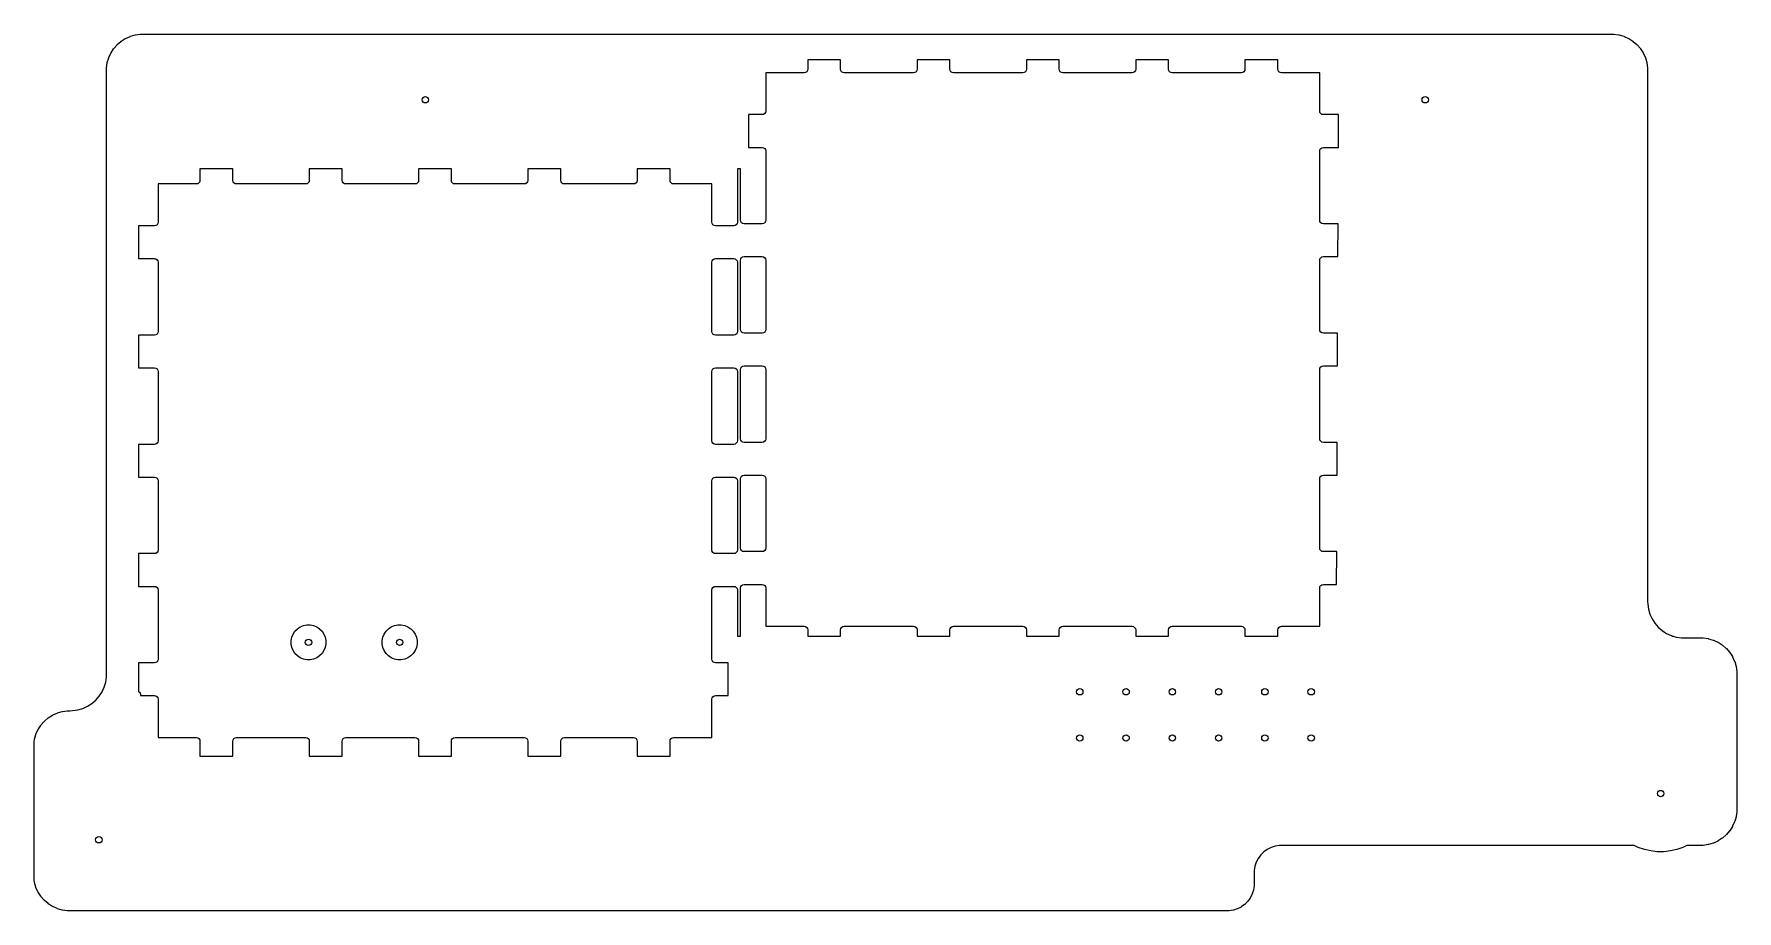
# Model space of a CAD drawing. Extents: x 3.64 to 7.32, y -5.08 to -3.18.
import ezdxf

# ---------------------------------------------------------------- set-up
doc = ezdxf.new("R2010")
doc.units = 0
doc.header["$MEASUREMENT"] = 0
doc.layers.add('BLACK', color=7, linetype='CONTINUOUS')

msp = doc.modelspace()

# ---------------------------------------------------------------- linework, layer by layer
at = {"layer": 'BLACK', "linetype": 'CONTINUOUS'}
for p, q in [((3.8199, -3.2043), (3.8279, -3.1974)), ((3.8279, -3.1974), (3.8284, -3.197)), ((3.8284, -3.197), (3.8373, -3.1913)), ((3.8373, -3.1913), (3.8379, -3.191)), ((3.8379, -3.191), (3.8475, -3.1866)), ((3.8475, -3.1866), (3.8482, -3.1863)), ((3.8482, -3.1863), (3.8583, -3.1834)), ((3.8583, -3.1834), (3.859, -3.1832)), ((3.859, -3.1832), (3.8694, -3.1817)), ((3.8694, -3.1817), (3.8701, -3.1817)), ((3.8701, -3.1817), (3.8753, -3.1816)), ((3.8753, -3.1816), (3.8754, -3.1816)), ((3.8754, -3.1816), (5.1895, -3.1816)), ((5.1895, -3.1816), (6.4887, -3.1816)), ((6.4887, -3.1816), (7.0486, -3.1816)), ((7.0486, -3.1816), (7.0486, -3.1816)), ((7.0486, -3.1816), (7.0539, -3.1817)), ((7.0539, -3.1817), (7.0545, -3.1817)), ((7.0545, -3.1817), (7.065, -3.1832)), ((7.065, -3.1832), (7.0657, -3.1834)), ((7.0657, -3.1834), (7.0758, -3.1863)), ((7.0758, -3.1863), (7.0765, -3.1866)), ((7.0765, -3.1866), (7.0861, -3.191)), ((7.0861, -3.191), (7.0867, -3.1913)), ((7.0867, -3.1913), (7.0956, -3.197)), ((7.0956, -3.197), (7.0961, -3.1974)), ((7.0961, -3.1974), (7.1041, -3.2043)), ((3.7984, -3.2432), (3.8014, -3.2331)), ((3.8014, -3.2331), (3.8017, -3.2324)), ((3.8017, -3.2324), (3.806, -3.2228)), ((3.806, -3.2228), (3.8064, -3.2222)), ((3.8064, -3.2222), (3.8121, -3.2134)), ((3.8121, -3.2134), (3.8125, -3.2128)), ((3.8125, -3.2128), (3.8194, -3.2048)), ((3.8194, -3.2048), (3.8199, -3.2043)), ((5.3831, -3.2371), (5.3122, -3.2371)), ((5.3122, -3.2371), (5.3122, -3.2574)), ((5.3831, -3.2574), (5.3831, -3.2371)), ((5.6193, -3.2371), (5.5484, -3.2371)), ((5.5484, -3.2371), (5.5484, -3.2574)), ((5.6193, -3.2574), (5.6193, -3.2371)), ((5.8555, -3.2371), (5.7847, -3.2371)), ((5.7847, -3.2371), (5.7847, -3.2574)), ((5.8555, -3.2574), (5.8555, -3.2371)), ((6.0918, -3.2371), (6.0209, -3.2371)), ((6.0209, -3.2371), (6.0209, -3.2574)), ((6.0918, -3.2574), (6.0918, -3.2371)), ((6.328, -3.2371), (6.2571, -3.2371)), ((6.2571, -3.2371), (6.2571, -3.2574)), ((6.328, -3.2574), (6.328, -3.2371)), ((7.1041, -3.2043), (7.1046, -3.2048)), ((7.1046, -3.2048), (7.1115, -3.2128)), ((7.1115, -3.2128), (7.1119, -3.2134)), ((7.1119, -3.2134), (7.1176, -3.2222)), ((7.1176, -3.2222), (7.1179, -3.2228)), ((7.1179, -3.2228), (7.1223, -3.2324)), ((7.1223, -3.2324), (7.1226, -3.2331)), ((7.1226, -3.2331), (7.1255, -3.2432)), ((3.7966, -3.2603), (3.7967, -3.255)), ((3.7966, -3.4289), (3.7966, -3.2603)), ((3.7966, -3.2603), (3.7966, -3.2603)), ((3.7967, -3.255), (3.7968, -3.2544)), ((3.7968, -3.2544), (3.7983, -3.2439)), ((3.7983, -3.2439), (3.7984, -3.2432)), ((5.3044, -3.2653), (5.2217, -3.2653)), ((5.2217, -3.2653), (5.2217, -3.3479)), ((5.3074, -3.2647), (5.3044, -3.2653)), ((5.3099, -3.263), (5.3074, -3.2647)), ((5.3116, -3.2604), (5.3099, -3.263)), ((5.3122, -3.2574), (5.3116, -3.2604)), ((5.3837, -3.2604), (5.3831, -3.2574)), ((5.3854, -3.263), (5.3837, -3.2604)), ((5.388, -3.2647), (5.3854, -3.263)), ((5.391, -3.2653), (5.388, -3.2647)), ((5.5406, -3.2653), (5.391, -3.2653)), ((5.5436, -3.2647), (5.5406, -3.2653)), ((5.5461, -3.263), (5.5436, -3.2647)), ((5.5478, -3.2604), (5.5461, -3.263)), ((5.5484, -3.2574), (5.5478, -3.2604)), ((5.6199, -3.2604), (5.6193, -3.2574)), ((5.6216, -3.263), (5.6199, -3.2604)), ((5.6242, -3.2647), (5.6216, -3.263)), ((5.6272, -3.2653), (5.6242, -3.2647)), ((5.7768, -3.2653), (5.6272, -3.2653)), ((5.7798, -3.2647), (5.7768, -3.2653)), ((5.7824, -3.263), (5.7798, -3.2647)), ((5.7841, -3.2604), (5.7824, -3.263)), ((5.7847, -3.2574), (5.7841, -3.2604)), ((5.8561, -3.2604), (5.8555, -3.2574)), ((5.8578, -3.263), (5.8561, -3.2604)), ((5.8604, -3.2647), (5.8578, -3.263)), ((5.8634, -3.2653), (5.8604, -3.2647)), ((6.013, -3.2653), (5.8634, -3.2653)), ((6.016, -3.2647), (6.013, -3.2653)), ((6.0186, -3.263), (6.016, -3.2647)), ((6.0203, -3.2604), (6.0186, -3.263)), ((6.0209, -3.2574), (6.0203, -3.2604)), ((6.0924, -3.2604), (6.0918, -3.2574)), ((6.0941, -3.263), (6.0924, -3.2604)), ((6.0966, -3.2647), (6.0941, -3.263)), ((6.0996, -3.2653), (6.0966, -3.2647)), ((6.2492, -3.2653), (6.0996, -3.2653)), ((6.2522, -3.2647), (6.2492, -3.2653)), ((6.2548, -3.263), (6.2522, -3.2647)), ((6.2565, -3.2604), (6.2548, -3.263)), ((6.2571, -3.2574), (6.2565, -3.2604)), ((6.3286, -3.2604), (6.328, -3.2574)), ((6.3303, -3.263), (6.3286, -3.2604)), ((6.3328, -3.2647), (6.3303, -3.263)), ((6.3358, -3.2653), (6.3328, -3.2647)), ((6.4185, -3.2653), (6.3358, -3.2653)), ((6.4185, -3.3479), (6.4185, -3.2653)), ((7.1255, -3.2432), (7.1257, -3.2439)), ((7.1257, -3.2439), (7.1272, -3.2544)), ((7.1272, -3.2544), (7.1272, -3.255)), ((7.1272, -3.255), (7.1273, -3.2603)), ((7.1273, -3.2603), (7.1273, -3.2603)), ((7.1273, -3.2603), (7.1273, -4.4083)), ((5.2217, -3.3479), (5.2211, -3.351)), ((6.4191, -3.351), (6.4185, -3.3479)), ((5.2138, -3.3558), (5.1844, -3.3558)), ((5.1844, -3.3558), (5.1844, -3.4267)), ((5.2168, -3.3552), (5.2138, -3.3558)), ((5.2194, -3.3535), (5.2168, -3.3552)), ((5.2211, -3.351), (5.2194, -3.3535)), ((6.4208, -3.3535), (6.4191, -3.351)), ((6.4234, -3.3552), (6.4208, -3.3535)), ((6.4264, -3.3558), (6.4234, -3.3552)), ((6.4593, -3.3558), (6.4264, -3.3558)), ((6.459, -3.4267), (6.4593, -3.3558)), ((3.7966, -4.5658), (3.7966, -3.4289)), ((5.1844, -3.4267), (5.2138, -3.4267)), ((5.2138, -3.4267), (5.2168, -3.4273)), ((5.2168, -3.4273), (5.2194, -3.429)), ((5.2194, -3.429), (5.2211, -3.4315)), ((5.2211, -3.4315), (5.2217, -3.4346)), ((5.2217, -3.4346), (5.2217, -3.5842)), ((6.4185, -3.4346), (6.4191, -3.4315)), ((6.4185, -3.5842), (6.4185, -3.4346)), ((6.4191, -3.4315), (6.4208, -3.429)), ((6.4208, -3.429), (6.4234, -3.4273)), ((6.4234, -3.4273), (6.4264, -3.4267)), ((6.4264, -3.4267), (6.459, -3.4267)), ((4.0696, -3.4733), (3.9987, -3.4733)), ((3.9987, -3.4733), (3.9987, -3.4979)), ((4.0696, -3.4979), (4.0696, -3.4733)), ((4.3058, -3.4733), (4.2349, -3.4733)), ((4.2349, -3.4733), (4.2349, -3.4979)), ((4.3058, -3.4979), (4.3058, -3.4733)), ((4.542, -3.4733), (4.4712, -3.4733)), ((4.4712, -3.4733), (4.4712, -3.4979)), ((4.542, -3.4979), (4.542, -3.4733)), ((4.7783, -3.4733), (4.7074, -3.4733)), ((4.7074, -3.4733), (4.7074, -3.4979)), ((4.7783, -3.4979), (4.7783, -3.4733)), ((5.0145, -3.4733), (4.9436, -3.4733)), ((4.9436, -3.4733), (4.9436, -3.4979)), ((5.0145, -3.4979), (5.0145, -3.4733)), ((5.1666, -3.4733), (5.1601, -3.4733)), ((5.1601, -3.4733), (5.1601, -3.4979)), ((5.1666, -3.5842), (5.1666, -3.4733)), ((3.9909, -3.5058), (3.9082, -3.5058)), ((3.9082, -3.5058), (3.9082, -3.5884)), ((3.9939, -3.5052), (3.9909, -3.5058)), ((3.9964, -3.5035), (3.9939, -3.5052)), ((3.9981, -3.5009), (3.9964, -3.5035)), ((3.9987, -3.4979), (3.9981, -3.5009)), ((4.0702, -3.5009), (4.0696, -3.4979)), ((4.0719, -3.5035), (4.0702, -3.5009)), ((4.0745, -3.5052), (4.0719, -3.5035)), ((4.0775, -3.5058), (4.0745, -3.5052)), ((4.2271, -3.5058), (4.0775, -3.5058)), ((4.2301, -3.5052), (4.2271, -3.5058)), ((4.2326, -3.5035), (4.2301, -3.5052)), ((4.2343, -3.5009), (4.2326, -3.5035)), ((4.2349, -3.4979), (4.2343, -3.5009)), ((4.3064, -3.5009), (4.3058, -3.4979)), ((4.3081, -3.5035), (4.3064, -3.5009)), ((4.3107, -3.5052), (4.3081, -3.5035)), ((4.3137, -3.5058), (4.3107, -3.5052)), ((4.4633, -3.5058), (4.3137, -3.5058)), ((4.4663, -3.5052), (4.4633, -3.5058)), ((4.4689, -3.5035), (4.4663, -3.5052)), ((4.4706, -3.5009), (4.4689, -3.5035)), ((4.4712, -3.4979), (4.4706, -3.5009)), ((4.5426, -3.5009), (4.542, -3.4979)), ((4.5443, -3.5035), (4.5426, -3.5009)), ((4.5469, -3.5052), (4.5443, -3.5035)), ((4.5499, -3.5058), (4.5469, -3.5052)), ((4.6995, -3.5058), (4.5499, -3.5058)), ((4.7025, -3.5052), (4.6995, -3.5058)), ((4.7051, -3.5035), (4.7025, -3.5052)), ((4.7068, -3.5009), (4.7051, -3.5035)), ((4.7074, -3.4979), (4.7068, -3.5009)), ((4.7789, -3.5009), (4.7783, -3.4979)), ((4.7806, -3.5035), (4.7789, -3.5009)), ((4.7831, -3.5052), (4.7806, -3.5035)), ((4.7861, -3.5058), (4.7831, -3.5052)), ((4.9357, -3.5058), (4.7861, -3.5058)), ((4.9387, -3.5052), (4.9357, -3.5058)), ((4.9413, -3.5035), (4.9387, -3.5052)), ((4.943, -3.5009), (4.9413, -3.5035)), ((4.9436, -3.4979), (4.943, -3.5009)), ((5.0151, -3.5009), (5.0145, -3.4979)), ((5.0168, -3.5035), (5.0151, -3.5009)), ((5.0193, -3.5052), (5.0168, -3.5035)), ((5.0223, -3.5058), (5.0193, -3.5052)), ((5.105, -3.5058), (5.0223, -3.5058)), ((5.105, -3.5884), (5.105, -3.5058)), ((5.1601, -3.4979), (5.1601, -3.5884)), ((3.9003, -3.5963), (3.8655, -3.5963)), ((3.8655, -3.5963), (3.8655, -3.6672)), ((3.9033, -3.5957), (3.9003, -3.5963)), ((3.9059, -3.594), (3.9033, -3.5957)), ((3.9076, -3.5915), (3.9059, -3.594)), ((3.9082, -3.5884), (3.9076, -3.5915)), ((5.1056, -3.5915), (5.105, -3.5884)), ((5.1073, -3.594), (5.1056, -3.5915)), ((5.1099, -3.5957), (5.1073, -3.594)), ((5.1129, -3.5963), (5.1099, -3.5957)), ((5.1523, -3.5963), (5.1129, -3.5963)), ((5.1553, -3.5957), (5.1523, -3.5963)), ((5.1578, -3.594), (5.1553, -3.5957)), ((5.1595, -3.5915), (5.1578, -3.594)), ((5.1601, -3.5884), (5.1595, -3.5915)), ((5.1672, -3.5872), (5.1666, -3.5842)), ((5.1689, -3.5897), (5.1672, -3.5872)), ((5.1714, -3.5914), (5.1689, -3.5897)), ((5.1744, -3.592), (5.1714, -3.5914)), ((5.2138, -3.592), (5.1744, -3.592)), ((5.2168, -3.5914), (5.2138, -3.592)), ((5.2194, -3.5897), (5.2168, -3.5914)), ((5.2211, -3.5872), (5.2194, -3.5897)), ((5.2217, -3.5842), (5.2211, -3.5872)), ((6.4191, -3.5872), (6.4185, -3.5842)), ((6.4208, -3.5897), (6.4191, -3.5872)), ((6.4234, -3.5914), (6.4208, -3.5897)), ((6.4264, -3.592), (6.4234, -3.5914)), ((6.4583, -3.592), (6.4264, -3.592)), ((6.458, -3.6629), (6.4583, -3.592)), ((3.8655, -3.6672), (3.9003, -3.6672)), ((3.9003, -3.6672), (3.9033, -3.6678)), ((3.9033, -3.6678), (3.9059, -3.6695)), ((3.9059, -3.6695), (3.9076, -3.672)), ((3.9076, -3.672), (3.9082, -3.6751)), ((3.9082, -3.6751), (3.9082, -3.8247)), ((5.105, -3.6751), (5.1056, -3.672)), ((5.105, -3.8247), (5.105, -3.6751)), ((5.1056, -3.672), (5.1073, -3.6695)), ((5.1073, -3.6695), (5.1099, -3.6678)), ((5.1099, -3.6678), (5.1129, -3.6672)), ((5.1129, -3.6672), (5.1523, -3.6672)), ((5.1523, -3.6672), (5.1553, -3.6678)), ((5.1553, -3.6678), (5.1578, -3.6695)), ((5.1578, -3.6695), (5.1595, -3.672)), ((5.1595, -3.672), (5.1601, -3.6751)), ((5.1601, -3.6751), (5.1601, -3.8247)), ((5.1666, -3.6708), (5.1672, -3.6678)), ((5.1666, -3.8204), (5.1666, -3.6708)), ((5.1672, -3.6678), (5.1689, -3.6652)), ((5.1689, -3.6652), (5.1714, -3.6635)), ((5.1714, -3.6635), (5.1744, -3.6629)), ((5.1744, -3.6629), (5.2138, -3.6629)), ((5.2138, -3.6629), (5.2168, -3.6635)), ((5.2168, -3.6635), (5.2194, -3.6652)), ((5.2194, -3.6652), (5.2211, -3.6678)), ((5.2211, -3.6678), (5.2217, -3.6708)), ((5.2217, -3.6708), (5.2217, -3.8204)), ((6.4185, -3.6708), (6.4191, -3.6678)), ((6.4185, -3.8204), (6.4185, -3.6708)), ((6.4191, -3.6678), (6.4208, -3.6652)), ((6.4208, -3.6652), (6.4234, -3.6635)), ((6.4234, -3.6635), (6.4264, -3.6629)), ((6.4264, -3.6629), (6.458, -3.6629)), ((3.9082, -3.8247), (3.9076, -3.8277)), ((5.1056, -3.8277), (5.105, -3.8247)), ((5.1601, -3.8247), (5.1595, -3.8277)), ((5.1672, -3.8234), (5.1666, -3.8204)), ((5.1689, -3.8259), (5.1672, -3.8234)), ((5.1714, -3.8277), (5.1689, -3.8259)), ((5.2194, -3.8259), (5.2168, -3.8277)), ((5.2211, -3.8234), (5.2194, -3.8259)), ((5.2217, -3.8204), (5.2211, -3.8234)), ((6.4191, -3.8234), (6.4185, -3.8204)), ((6.4208, -3.8259), (6.4191, -3.8234)), ((6.4234, -3.8277), (6.4208, -3.8259)), ((3.9003, -3.8325), (3.8655, -3.8325)), ((3.8655, -3.8325), (3.8655, -3.9034)), ((3.9033, -3.8319), (3.9003, -3.8325)), ((3.9059, -3.8302), (3.9033, -3.8319)), ((3.9076, -3.8277), (3.9059, -3.8302)), ((5.1073, -3.8302), (5.1056, -3.8277)), ((5.1099, -3.8319), (5.1073, -3.8302)), ((5.1129, -3.8325), (5.1099, -3.8319)), ((5.1523, -3.8325), (5.1129, -3.8325)), ((5.1553, -3.8319), (5.1523, -3.8325)), ((5.1578, -3.8302), (5.1553, -3.8319)), ((5.1595, -3.8277), (5.1578, -3.8302)), ((5.1744, -3.8283), (5.1714, -3.8277)), ((5.2138, -3.8283), (5.1744, -3.8283)), ((5.2168, -3.8277), (5.2138, -3.8283)), ((6.4264, -3.8283), (6.4234, -3.8277)), ((6.4573, -3.8283), (6.4264, -3.8283)), ((6.457, -3.8991), (6.4573, -3.8283)), ((5.1689, -3.9014), (5.1714, -3.8997)), ((5.1714, -3.8997), (5.1744, -3.8991)), ((5.1744, -3.8991), (5.2138, -3.8991)), ((5.2138, -3.8991), (5.2168, -3.8997)), ((5.2168, -3.8997), (5.2194, -3.9014)), ((6.4208, -3.9014), (6.4234, -3.8997)), ((6.4234, -3.8997), (6.4264, -3.8991)), ((6.4264, -3.8991), (6.457, -3.8991)), ((3.8655, -3.9034), (3.9003, -3.9034)), ((3.9003, -3.9034), (3.9033, -3.904)), ((3.9033, -3.904), (3.9059, -3.9057)), ((3.9059, -3.9057), (3.9076, -3.9083)), ((3.9076, -3.9083), (3.9082, -3.9113)), ((3.9082, -3.9113), (3.9082, -4.0609)), ((5.105, -3.9113), (5.1056, -3.9083)), ((5.105, -4.0609), (5.105, -3.9113)), ((5.1056, -3.9083), (5.1073, -3.9057)), ((5.1073, -3.9057), (5.1099, -3.904)), ((5.1099, -3.904), (5.1129, -3.9034)), ((5.1129, -3.9034), (5.1523, -3.9034)), ((5.1523, -3.9034), (5.1553, -3.904)), ((5.1553, -3.904), (5.1578, -3.9057)), ((5.1578, -3.9057), (5.1595, -3.9083)), ((5.1595, -3.9083), (5.1601, -3.9113)), ((5.1601, -3.9113), (5.1601, -4.0609)), ((5.1666, -3.907), (5.1672, -3.904)), ((5.1666, -4.0566), (5.1666, -3.907)), ((5.1672, -3.904), (5.1689, -3.9014)), ((5.2194, -3.9014), (5.2211, -3.904)), ((5.2211, -3.904), (5.2217, -3.907)), ((5.2217, -3.907), (5.2217, -4.0566)), ((6.4185, -3.907), (6.4191, -3.904)), ((6.4185, -4.0566), (6.4185, -3.907)), ((6.4191, -3.904), (6.4208, -3.9014)), ((3.9003, -4.0688), (3.8655, -4.0688)), ((3.8655, -4.0688), (3.8655, -4.1396)), ((3.9033, -4.0682), (3.9003, -4.0688)), ((3.9059, -4.0664), (3.9033, -4.0682)), ((3.9076, -4.0639), (3.9059, -4.0664)), ((3.9082, -4.0609), (3.9076, -4.0639)), ((5.1056, -4.0639), (5.105, -4.0609)), ((5.1073, -4.0664), (5.1056, -4.0639)), ((5.1099, -4.0682), (5.1073, -4.0664)), ((5.1129, -4.0688), (5.1099, -4.0682)), ((5.1523, -4.0688), (5.1129, -4.0688)), ((5.1553, -4.0682), (5.1523, -4.0688)), ((5.1578, -4.0664), (5.1553, -4.0682)), ((5.1595, -4.0639), (5.1578, -4.0664)), ((5.1601, -4.0609), (5.1595, -4.0639)), ((5.1672, -4.0596), (5.1666, -4.0566)), ((5.1689, -4.0622), (5.1672, -4.0596)), ((5.1714, -4.0639), (5.1689, -4.0622)), ((5.1744, -4.0645), (5.1714, -4.0639)), ((5.2138, -4.0645), (5.1744, -4.0645)), ((5.2168, -4.0639), (5.2138, -4.0645)), ((5.2194, -4.0622), (5.2168, -4.0639)), ((5.2211, -4.0596), (5.2194, -4.0622)), ((5.2217, -4.0566), (5.2211, -4.0596)), ((6.4191, -4.0596), (6.4185, -4.0566)), ((6.4208, -4.0622), (6.4191, -4.0596)), ((6.4234, -4.0639), (6.4208, -4.0622)), ((6.4264, -4.0645), (6.4234, -4.0639)), ((6.4563, -4.0645), (6.4264, -4.0645)), ((6.4561, -4.1353), (6.4563, -4.0645)), ((3.8655, -4.1396), (3.9003, -4.1396)), ((3.9003, -4.1396), (3.9033, -4.1402)), ((3.9033, -4.1402), (3.9059, -4.1419)), ((3.9059, -4.1419), (3.9076, -4.1445)), ((3.9076, -4.1445), (3.9082, -4.1475)), ((3.9082, -4.1475), (3.9082, -4.2971)), ((5.105, -4.1475), (5.1056, -4.1445)), ((5.105, -4.2971), (5.105, -4.1475)), ((5.1056, -4.1445), (5.1073, -4.1419)), ((5.1073, -4.1419), (5.1099, -4.1402)), ((5.1099, -4.1402), (5.1129, -4.1396)), ((5.1129, -4.1396), (5.1523, -4.1396)), ((5.1523, -4.1396), (5.1553, -4.1402)), ((5.1553, -4.1402), (5.1578, -4.1419)), ((5.1578, -4.1419), (5.1595, -4.1445)), ((5.1595, -4.1445), (5.1601, -4.1475)), ((5.1601, -4.1475), (5.1601, -4.2971)), ((5.1666, -4.1432), (5.1672, -4.1402)), ((5.1666, -4.2928), (5.1666, -4.1432)), ((5.1672, -4.1402), (5.1689, -4.1376)), ((5.1689, -4.1376), (5.1714, -4.1359)), ((5.1714, -4.1359), (5.1744, -4.1353)), ((5.1744, -4.1353), (5.2138, -4.1353)), ((5.2138, -4.1353), (5.2168, -4.1359)), ((5.2168, -4.1359), (5.2194, -4.1376)), ((5.2194, -4.1376), (5.2211, -4.1402)), ((5.2211, -4.1402), (5.2217, -4.1432)), ((5.2217, -4.1432), (5.2217, -4.2928)), ((6.4185, -4.1432), (6.4191, -4.1402)), ((6.4185, -4.2928), (6.4185, -4.1432)), ((6.4191, -4.1402), (6.4208, -4.1376)), ((6.4208, -4.1376), (6.4234, -4.1359)), ((6.4234, -4.1359), (6.4264, -4.1353)), ((6.4264, -4.1353), (6.4561, -4.1353)), ((3.9003, -4.305), (3.8655, -4.305)), ((3.8655, -4.305), (3.8655, -4.3758)), ((3.9033, -4.3044), (3.9003, -4.305)), ((3.9059, -4.3027), (3.9033, -4.3044)), ((3.9076, -4.3001), (3.9059, -4.3027)), ((3.9082, -4.2971), (3.9076, -4.3001)), ((5.1056, -4.3001), (5.105, -4.2971)), ((5.1073, -4.3027), (5.1056, -4.3001)), ((5.1099, -4.3044), (5.1073, -4.3027)), ((5.1129, -4.305), (5.1099, -4.3044)), ((5.1523, -4.305), (5.1129, -4.305)), ((5.1553, -4.3044), (5.1523, -4.305)), ((5.1578, -4.3027), (5.1553, -4.3044)), ((5.1595, -4.3001), (5.1578, -4.3027)), ((5.1601, -4.2971), (5.1595, -4.3001)), ((5.1672, -4.2958), (5.1666, -4.2928)), ((5.1689, -4.2984), (5.1672, -4.2958)), ((5.1714, -4.3001), (5.1689, -4.2984)), ((5.1744, -4.3007), (5.1714, -4.3001)), ((5.2138, -4.3007), (5.1744, -4.3007)), ((5.2168, -4.3001), (5.2138, -4.3007)), ((5.2194, -4.2984), (5.2168, -4.3001)), ((5.2211, -4.2958), (5.2194, -4.2984)), ((5.2217, -4.2928), (5.2211, -4.2958)), ((6.4191, -4.2958), (6.4185, -4.2928)), ((6.4208, -4.2984), (6.4191, -4.2958)), ((6.4234, -4.3001), (6.4208, -4.2984)), ((6.4264, -4.3007), (6.4234, -4.3001)), ((6.4554, -4.3007), (6.4264, -4.3007)), ((6.4551, -4.3716), (6.4554, -4.3007)), ((3.8655, -4.3758), (3.9003, -4.3758)), ((3.9003, -4.3758), (3.9033, -4.3764)), ((3.9033, -4.3764), (3.9059, -4.3781)), ((3.9059, -4.3781), (3.9076, -4.3807)), ((5.1056, -4.3807), (5.1073, -4.3781)), ((5.1073, -4.3781), (5.1099, -4.3764)), ((5.1099, -4.3764), (5.1129, -4.3758)), ((5.1129, -4.3758), (5.1523, -4.3758)), ((5.1523, -4.3758), (5.1553, -4.3764)), ((5.1553, -4.3764), (5.1578, -4.3781)), ((5.1578, -4.3781), (5.1595, -4.3807)), ((5.1666, -4.3794), (5.1672, -4.3764)), ((5.1672, -4.3764), (5.1689, -4.3739)), ((5.1689, -4.3739), (5.1714, -4.3722)), ((5.1714, -4.3722), (5.1744, -4.3716)), ((5.1744, -4.3716), (5.2138, -4.3716)), ((5.2138, -4.3716), (5.2168, -4.3722)), ((5.2168, -4.3722), (5.2194, -4.3739)), ((5.2194, -4.3739), (5.2211, -4.3764)), ((5.2211, -4.3764), (5.2217, -4.3794)), ((6.4185, -4.3794), (6.4191, -4.3764)), ((6.4191, -4.3764), (6.4208, -4.3739)), ((6.4208, -4.3739), (6.4234, -4.3722)), ((6.4234, -4.3722), (6.4264, -4.3716)), ((6.4264, -4.3716), (6.4551, -4.3716)), ((3.9076, -4.3807), (3.9082, -4.3837)), ((3.9082, -4.3837), (3.9082, -4.5333)), ((5.105, -4.3837), (5.1056, -4.3807)), ((5.105, -4.5333), (5.105, -4.3837)), ((5.1595, -4.3807), (5.1601, -4.3837)), ((5.1601, -4.3837), (5.1601, -4.4837)), ((5.1666, -4.47), (5.1666, -4.3794)), ((5.2217, -4.3794), (5.2217, -4.4621)), ((6.4185, -4.4621), (6.4185, -4.3794)), ((7.1273, -4.4083), (7.1274, -4.414)), ((7.1274, -4.414), (7.129, -4.4251)), ((7.129, -4.4251), (7.1322, -4.4359)), ((7.1322, -4.4359), (7.1369, -4.4461)), ((7.1369, -4.4461), (7.1369, -4.4461)), ((7.1369, -4.4461), (7.143, -4.4556)), ((4.1956, -4.4932), (4.197, -4.4859)), ((4.197, -4.4859), (4.1998, -4.4791)), ((4.1998, -4.4791), (4.204, -4.4729)), ((4.204, -4.4729), (4.2092, -4.4676)), ((4.2092, -4.4676), (4.2154, -4.4635)), ((4.2154, -4.4635), (4.2223, -4.4607)), ((4.2223, -4.4607), (4.2295, -4.4592)), ((4.2295, -4.4592), (4.237, -4.4592)), ((4.237, -4.4592), (4.2442, -4.4607)), ((4.2442, -4.4607), (4.2511, -4.4635)), ((4.2511, -4.4635), (4.2573, -4.4676)), ((4.2573, -4.4676), (4.2625, -4.4729)), ((4.2625, -4.4729), (4.2667, -4.4791)), ((4.2667, -4.4791), (4.2695, -4.4859)), ((4.2695, -4.4859), (4.2709, -4.4932)), ((4.3924, -4.4932), (4.3939, -4.4859)), ((4.3939, -4.4859), (4.3967, -4.4791)), ((4.3967, -4.4791), (4.4008, -4.4729)), ((4.4008, -4.4729), (4.4061, -4.4676)), ((4.4061, -4.4676), (4.4122, -4.4635)), ((4.4122, -4.4635), (4.4191, -4.4607)), ((4.4191, -4.4607), (4.4264, -4.4592)), ((4.4264, -4.4592), (4.4338, -4.4592)), ((4.4338, -4.4592), (4.4411, -4.4607)), ((4.4411, -4.4607), (4.448, -4.4635)), ((4.448, -4.4635), (4.4541, -4.4676)), ((4.4541, -4.4676), (4.4594, -4.4729)), ((4.4594, -4.4729), (4.4635, -4.4791)), ((4.4635, -4.4791), (4.4663, -4.4859)), ((4.4663, -4.4859), (4.4678, -4.4932)), ((5.1601, -4.4837), (5.1666, -4.4837)), ((5.1666, -4.4837), (5.1666, -4.47)), ((5.2217, -4.4621), (5.3044, -4.4621)), ((5.3044, -4.4621), (5.3074, -4.4627)), ((5.3074, -4.4627), (5.3099, -4.4644)), ((5.3099, -4.4644), (5.3116, -4.467)), ((5.3116, -4.467), (5.3122, -4.47)), ((5.3122, -4.47), (5.3122, -4.4837)), ((5.3122, -4.4837), (5.3831, -4.4837)), ((5.3831, -4.47), (5.3837, -4.467)), ((5.3831, -4.4837), (5.3831, -4.47)), ((5.3837, -4.467), (5.3854, -4.4644)), ((5.3854, -4.4644), (5.388, -4.4627)), ((5.388, -4.4627), (5.391, -4.4621)), ((5.391, -4.4621), (5.5406, -4.4621)), ((5.5406, -4.4621), (5.5436, -4.4627)), ((5.5436, -4.4627), (5.5461, -4.4644)), ((5.5461, -4.4644), (5.5478, -4.467)), ((5.5478, -4.467), (5.5484, -4.47)), ((5.5484, -4.47), (5.5484, -4.4837)), ((5.5484, -4.4837), (5.6193, -4.4837)), ((5.6193, -4.47), (5.6199, -4.467)), ((5.6193, -4.4837), (5.6193, -4.47)), ((5.6199, -4.467), (5.6216, -4.4644)), ((5.6216, -4.4644), (5.6242, -4.4627)), ((5.6242, -4.4627), (5.6272, -4.4621)), ((5.6272, -4.4621), (5.7768, -4.4621)), ((5.7768, -4.4621), (5.7798, -4.4627)), ((5.7798, -4.4627), (5.7824, -4.4644)), ((5.7824, -4.4644), (5.7841, -4.467)), ((5.7841, -4.467), (5.7847, -4.47)), ((5.7847, -4.47), (5.7847, -4.4837)), ((5.7847, -4.4837), (5.8555, -4.4837)), ((5.8555, -4.47), (5.8561, -4.467)), ((5.8555, -4.4837), (5.8555, -4.47)), ((5.8561, -4.467), (5.8578, -4.4644)), ((5.8578, -4.4644), (5.8604, -4.4627)), ((5.8604, -4.4627), (5.8634, -4.4621)), ((5.8634, -4.4621), (6.013, -4.4621)), ((6.013, -4.4621), (6.016, -4.4627)), ((6.016, -4.4627), (6.0186, -4.4644)), ((6.0186, -4.4644), (6.0203, -4.467)), ((6.0203, -4.467), (6.0209, -4.47)), ((6.0209, -4.47), (6.0209, -4.4837)), ((6.0209, -4.4837), (6.0918, -4.4837)), ((6.0918, -4.47), (6.0924, -4.467)), ((6.0918, -4.4837), (6.0918, -4.47)), ((6.0924, -4.467), (6.0941, -4.4644)), ((6.0941, -4.4644), (6.0966, -4.4627)), ((6.0966, -4.4627), (6.0996, -4.4621)), ((6.0996, -4.4621), (6.2492, -4.4621)), ((6.2492, -4.4621), (6.2522, -4.4627)), ((6.2522, -4.4627), (6.2548, -4.4644)), ((6.2548, -4.4644), (6.2565, -4.467)), ((6.2565, -4.467), (6.2571, -4.47)), ((6.2571, -4.47), (6.2571, -4.4837)), ((6.2571, -4.4837), (6.328, -4.4837)), ((6.328, -4.47), (6.3286, -4.467)), ((6.328, -4.4837), (6.328, -4.47)), ((6.3286, -4.467), (6.3303, -4.4644)), ((6.3303, -4.4644), (6.3328, -4.4627)), ((6.3328, -4.4627), (6.3358, -4.4621)), ((6.3358, -4.4621), (6.4185, -4.4621)), ((7.143, -4.4556), (7.1503, -4.4641)), ((7.1503, -4.4641), (7.1588, -4.4715)), ((7.1588, -4.4715), (7.1635, -4.4745)), ((7.1635, -4.4745), (7.1683, -4.4775)), ((7.1683, -4.4775), (7.1683, -4.4775)), ((7.1683, -4.4775), (7.1779, -4.4819)), ((7.1779, -4.4819), (7.1793, -4.4829)), ((7.1793, -4.4829), (7.1801, -4.4837)), ((7.1801, -4.4837), (7.1829, -4.4837)), ((7.1829, -4.4837), (7.1843, -4.4839)), ((7.1843, -4.4839), (7.1865, -4.4846)), ((7.1865, -4.4846), (7.1865, -4.4846)), ((7.1865, -4.4846), (7.1893, -4.4854)), ((7.1893, -4.4854), (7.1893, -4.4854)), ((7.1893, -4.4854), (7.2005, -4.487)), ((7.2005, -4.487), (7.2005, -4.487)), ((7.2005, -4.487), (7.2061, -4.4871)), ((7.2061, -4.4871), (7.2415, -4.4871)), ((7.2415, -4.4871), (7.2416, -4.4871)), ((7.2416, -4.4871), (7.2468, -4.4872)), ((7.2468, -4.4872), (7.2474, -4.4872)), ((7.2474, -4.4872), (7.2579, -4.4887)), ((7.2579, -4.4887), (7.2586, -4.4889)), ((7.2586, -4.4889), (7.2687, -4.4918)), ((4.1956, -4.5006), (4.1956, -4.4932)), ((4.197, -4.5079), (4.1956, -4.5006)), ((4.1998, -4.5148), (4.197, -4.5079)), ((4.204, -4.5209), (4.1998, -4.5148)), ((4.2092, -4.5262), (4.204, -4.5209)), ((4.2154, -4.5303), (4.2092, -4.5262)), ((4.2573, -4.5262), (4.2511, -4.5303)), ((4.2625, -4.5209), (4.2573, -4.5262)), ((4.2667, -4.5148), (4.2625, -4.5209)), ((4.2695, -4.5079), (4.2667, -4.5148)), ((4.2709, -4.5006), (4.2695, -4.5079)), ((4.2709, -4.4932), (4.2709, -4.5006)), ((4.3924, -4.5006), (4.3924, -4.4932)), ((4.3939, -4.5079), (4.3924, -4.5006)), ((4.3967, -4.5148), (4.3939, -4.5079)), ((4.4008, -4.5209), (4.3967, -4.5148)), ((4.4061, -4.5262), (4.4008, -4.5209)), ((4.4122, -4.5303), (4.4061, -4.5262)), ((4.4541, -4.5262), (4.448, -4.5303)), ((4.4594, -4.5209), (4.4541, -4.5262)), ((4.4635, -4.5148), (4.4594, -4.5209)), ((4.4663, -4.5079), (4.4635, -4.5148)), ((4.4678, -4.5006), (4.4663, -4.5079)), ((4.4678, -4.4932), (4.4678, -4.5006)), ((7.2687, -4.4918), (7.2694, -4.4921)), ((7.2694, -4.4921), (7.279, -4.4965)), ((7.279, -4.4965), (7.2796, -4.4968)), ((7.2796, -4.4968), (7.2885, -4.5025)), ((7.2885, -4.5025), (7.289, -4.5029)), ((7.289, -4.5029), (7.297, -4.5098)), ((7.297, -4.5098), (7.2975, -4.5103)), ((7.2975, -4.5103), (7.3044, -4.5183)), ((7.3044, -4.5183), (7.3048, -4.5189)), ((7.3048, -4.5189), (7.3105, -4.5277)), ((3.9003, -4.5412), (3.8655, -4.5412)), ((3.8655, -4.5412), (3.8655, -4.6037)), ((3.9033, -4.5406), (3.9003, -4.5412)), ((3.9059, -4.5389), (3.9033, -4.5406)), ((3.9076, -4.5363), (3.9059, -4.5389)), ((3.9082, -4.5333), (3.9076, -4.5363)), ((4.2223, -4.5332), (4.2154, -4.5303)), ((4.2295, -4.5346), (4.2223, -4.5332)), ((4.237, -4.5346), (4.2295, -4.5346)), ((4.2442, -4.5332), (4.237, -4.5346)), ((4.2511, -4.5303), (4.2442, -4.5332)), ((4.4191, -4.5332), (4.4122, -4.5303)), ((4.4264, -4.5346), (4.4191, -4.5332)), ((4.4338, -4.5346), (4.4264, -4.5346)), ((4.4411, -4.5332), (4.4338, -4.5346)), ((4.448, -4.5303), (4.4411, -4.5332)), ((5.1056, -4.5363), (5.105, -4.5333)), ((5.1073, -4.5389), (5.1056, -4.5363)), ((5.1099, -4.5406), (5.1073, -4.5389)), ((5.1129, -4.5412), (5.1099, -4.5406)), ((5.1401, -4.5412), (5.1129, -4.5412)), ((5.1401, -4.6121), (5.1401, -4.5412)), ((7.3105, -4.5277), (7.3109, -4.5284)), ((7.3109, -4.5284), (7.3152, -4.5379)), ((7.3152, -4.5379), (7.3155, -4.5386)), ((7.3155, -4.5386), (7.3185, -4.5487)), ((7.3185, -4.5487), (7.3186, -4.5494)), ((7.3186, -4.5494), (7.3201, -4.5599)), ((7.3201, -4.5599), (7.3202, -4.5605)), ((7.3202, -4.5605), (7.3203, -4.5658)), ((3.7871, -4.6036), (3.7888, -4.5999)), ((3.7888, -4.5999), (3.7918, -4.5934)), ((3.7918, -4.5934), (3.7949, -4.5826)), ((3.7949, -4.5826), (3.7965, -4.5714)), ((3.7965, -4.5714), (3.7966, -4.5658)), ((3.7965, -4.5714), (3.7965, -4.5714)), ((7.3203, -4.5658), (7.3203, -4.5659)), ((7.3203, -4.5659), (7.3203, -4.8571)), ((3.7454, -4.6397), (3.7557, -4.635)), ((3.7557, -4.635), (3.7651, -4.6289)), ((3.7651, -4.6289), (3.7736, -4.6216)), ((3.7736, -4.6216), (3.781, -4.6131)), ((3.781, -4.6131), (3.7871, -4.6036)), ((3.7871, -4.6036), (3.7871, -4.6036)), ((3.8655, -4.6037), (3.8657, -4.6039)), ((3.8657, -4.6039), (3.8678, -4.6045)), ((3.8678, -4.6045), (3.8697, -4.6066)), ((3.8697, -4.6066), (3.8701, -4.6086)), ((3.8701, -4.6086), (3.8701, -4.6121)), ((3.8701, -4.6121), (3.9003, -4.6121)), ((3.9003, -4.6121), (3.9033, -4.6127)), ((3.9033, -4.6127), (3.9059, -4.6144)), ((3.9059, -4.6144), (3.9076, -4.6169)), ((3.9076, -4.6169), (3.9082, -4.6199)), ((3.9082, -4.6199), (3.9082, -4.7026)), ((5.105, -4.6199), (5.1056, -4.6169)), ((5.105, -4.7026), (5.105, -4.6199)), ((5.1056, -4.6169), (5.1073, -4.6144)), ((5.1073, -4.6144), (5.1099, -4.6127)), ((5.1099, -4.6127), (5.1129, -4.6121)), ((5.1129, -4.6121), (5.1401, -4.6121)), ((3.655, -4.6758), (3.6619, -4.6678)), ((3.6619, -4.6678), (3.6624, -4.6673)), ((3.6624, -4.6673), (3.6704, -4.6604)), ((3.6704, -4.6604), (3.6709, -4.66)), ((3.6709, -4.66), (3.6798, -4.6543)), ((3.6798, -4.6543), (3.6804, -4.6539)), ((3.6804, -4.6539), (3.69, -4.6496)), ((3.69, -4.6496), (3.6907, -4.6493)), ((3.6907, -4.6493), (3.7008, -4.6464)), ((3.7008, -4.6464), (3.7015, -4.6462)), ((3.7015, -4.6462), (3.712, -4.6447)), ((3.712, -4.6447), (3.7126, -4.6446)), ((3.7126, -4.6446), (3.7179, -4.6446)), ((3.7179, -4.6446), (3.7235, -4.6445)), ((3.7179, -4.6446), (3.7179, -4.6446)), ((3.7235, -4.6445), (3.7347, -4.6429)), ((3.7347, -4.6429), (3.7454, -4.6397)), ((3.7347, -4.6429), (3.7347, -4.6429)), ((3.7454, -4.6397), (3.7454, -4.6397)), ((3.6401, -4.7114), (3.6408, -4.7069)), ((3.6408, -4.7069), (3.641, -4.7062)), ((3.641, -4.7062), (3.6439, -4.6961)), ((3.6439, -4.6961), (3.6442, -4.6954)), ((3.6442, -4.6954), (3.6485, -4.6858)), ((3.6485, -4.6858), (3.6489, -4.6852)), ((3.6489, -4.6852), (3.6546, -4.6763)), ((3.6546, -4.6763), (3.655, -4.6758)), ((3.9082, -4.7026), (3.9909, -4.7026)), ((3.9909, -4.7026), (3.9939, -4.7032)), ((3.9939, -4.7032), (3.9964, -4.7049)), ((3.9964, -4.7049), (3.9981, -4.7075)), ((3.9981, -4.7075), (3.9987, -4.7105)), ((3.9987, -4.7105), (3.9987, -4.743)), ((4.0696, -4.7105), (4.0702, -4.7075)), ((4.0696, -4.743), (4.0696, -4.7105)), ((4.0702, -4.7075), (4.0719, -4.7049)), ((4.0719, -4.7049), (4.0745, -4.7032)), ((4.0745, -4.7032), (4.0775, -4.7026)), ((4.0775, -4.7026), (4.2271, -4.7026)), ((4.2271, -4.7026), (4.2301, -4.7032)), ((4.2301, -4.7032), (4.2326, -4.7049)), ((4.2326, -4.7049), (4.2343, -4.7075)), ((4.2343, -4.7075), (4.2349, -4.7105)), ((4.2349, -4.7105), (4.2349, -4.743)), ((4.3058, -4.7105), (4.3064, -4.7075)), ((4.3058, -4.743), (4.3058, -4.7105)), ((4.3064, -4.7075), (4.3081, -4.7049)), ((4.3081, -4.7049), (4.3107, -4.7032)), ((4.3107, -4.7032), (4.3137, -4.7026)), ((4.3137, -4.7026), (4.4633, -4.7026)), ((4.4633, -4.7026), (4.4663, -4.7032)), ((4.4663, -4.7032), (4.4689, -4.7049)), ((4.4689, -4.7049), (4.4706, -4.7075)), ((4.4706, -4.7075), (4.4712, -4.7105)), ((4.4712, -4.7105), (4.4712, -4.743)), ((4.542, -4.7105), (4.5426, -4.7075)), ((4.542, -4.743), (4.542, -4.7105)), ((4.5426, -4.7075), (4.5443, -4.7049)), ((4.5443, -4.7049), (4.5469, -4.7032)), ((4.5469, -4.7032), (4.5499, -4.7026)), ((4.5499, -4.7026), (4.6995, -4.7026)), ((4.6995, -4.7026), (4.7025, -4.7032)), ((4.7025, -4.7032), (4.7051, -4.7049)), ((4.7051, -4.7049), (4.7068, -4.7075)), ((4.7068, -4.7075), (4.7074, -4.7105)), ((4.7074, -4.7105), (4.7074, -4.743)), ((4.7783, -4.7105), (4.7789, -4.7075)), ((4.7783, -4.743), (4.7783, -4.7105)), ((4.7789, -4.7075), (4.7806, -4.7049)), ((4.7806, -4.7049), (4.7831, -4.7032)), ((4.7831, -4.7032), (4.7861, -4.7026)), ((4.7861, -4.7026), (4.9357, -4.7026)), ((4.9357, -4.7026), (4.9387, -4.7032)), ((4.9387, -4.7032), (4.9413, -4.7049)), ((4.9413, -4.7049), (4.943, -4.7075)), ((4.943, -4.7075), (4.9436, -4.7105)), ((4.9436, -4.7105), (4.9436, -4.743)), ((5.0145, -4.7105), (5.0151, -4.7075)), ((5.0145, -4.743), (5.0145, -4.7105)), ((5.0151, -4.7075), (5.0168, -4.7049)), ((5.0168, -4.7049), (5.0193, -4.7032)), ((5.0193, -4.7032), (5.0223, -4.7026)), ((5.0223, -4.7026), (5.105, -4.7026)), ((3.6401, -4.7121), (3.6401, -4.7114)), ((3.6401, -5.0101), (3.6401, -4.7121)), ((3.9987, -4.743), (4.0696, -4.743)), ((4.2349, -4.743), (4.3058, -4.743)), ((4.4712, -4.743), (4.542, -4.743)), ((4.7074, -4.743), (4.7783, -4.743)), ((4.9436, -4.743), (5.0145, -4.743)), ((7.3203, -4.8572), (7.3202, -4.8625)), ((7.3203, -4.8571), (7.3203, -4.8572)), ((7.3152, -4.885), (7.3109, -4.8946)), ((7.3155, -4.8844), (7.3152, -4.885)), ((7.3185, -4.8743), (7.3155, -4.8844)), ((7.3186, -4.8736), (7.3185, -4.8743)), ((7.3201, -4.8631), (7.3186, -4.8736)), ((7.3202, -4.8625), (7.3201, -4.8631)), ((7.2687, -4.9311), (7.2586, -4.9341)), ((7.2694, -4.9309), (7.2687, -4.9311)), ((7.279, -4.9265), (7.2694, -4.9309)), ((7.2796, -4.9262), (7.279, -4.9265)), ((7.2885, -4.9205), (7.2796, -4.9262)), ((7.289, -4.92), (7.2885, -4.9205)), ((7.297, -4.9131), (7.289, -4.92)), ((7.2975, -4.9126), (7.297, -4.9131)), ((7.3044, -4.9047), (7.2975, -4.9126)), ((7.3048, -4.9041), (7.3044, -4.9047)), ((7.3105, -4.8952), (7.3048, -4.9041)), ((7.3109, -4.8946), (7.3105, -4.8952)), ((6.2856, -4.964), (6.2814, -4.9723)), ((6.291, -4.9565), (6.2856, -4.964)), ((6.2976, -4.95), (6.291, -4.9565)), ((6.3051, -4.9445), (6.2976, -4.95)), ((6.3134, -4.9403), (6.3051, -4.9445)), ((6.3222, -4.9374), (6.3134, -4.9403)), ((6.3134, -4.9403), (6.3134, -4.9403)), ((6.3314, -4.936), (6.3222, -4.9374)), ((6.336, -4.9359), (6.3314, -4.936)), ((6.3314, -4.936), (6.3314, -4.936)), ((7.0984, -4.9359), (6.336, -4.9359)), ((7.1071, -4.9401), (7.0984, -4.9359)), ((7.1204, -4.9447), (7.1071, -4.9401)), ((7.1342, -4.9479), (7.1204, -4.9447)), ((7.1482, -4.9495), (7.1342, -4.9479)), ((7.1624, -4.9495), (7.1482, -4.9495)), ((7.1764, -4.9479), (7.1624, -4.9495)), ((7.1902, -4.9447), (7.1764, -4.9479)), ((7.2035, -4.9401), (7.1902, -4.9447)), ((7.2122, -4.9359), (7.2035, -4.9401)), ((7.2415, -4.9359), (7.2122, -4.9359)), ((7.2416, -4.9359), (7.2415, -4.9359)), ((7.2468, -4.9358), (7.2416, -4.9359)), ((7.2475, -4.9358), (7.2468, -4.9358)), ((7.2579, -4.9342), (7.2475, -4.9358)), ((7.2586, -4.9341), (7.2579, -4.9342)), ((6.277, -4.9903), (6.2769, -4.9949)), ((6.2769, -4.9949), (6.2769, -5.0185)), ((6.2785, -4.9811), (6.277, -4.9903)), ((6.277, -4.9903), (6.277, -4.9903)), ((6.2814, -4.9723), (6.2785, -4.9811)), ((6.2814, -4.9723), (6.2814, -4.9723)), ((3.6401, -5.0108), (3.6401, -5.0101)), ((3.6408, -5.0153), (3.6401, -5.0108)), ((3.641, -5.016), (3.6408, -5.0153)), ((3.6439, -5.0261), (3.641, -5.016)), ((3.6442, -5.0268), (3.6439, -5.0261)), ((3.6485, -5.0363), (3.6442, -5.0268)), ((3.6489, -5.037), (3.6485, -5.0363)), ((3.6546, -5.0458), (3.6489, -5.037)), ((6.2724, -5.0416), (6.2685, -5.0491)), ((6.2727, -5.0408), (6.2724, -5.0416)), ((6.2753, -5.0327), (6.2727, -5.0408)), ((6.2755, -5.032), (6.2753, -5.0327)), ((6.2768, -5.0235), (6.2755, -5.032)), ((6.2769, -5.0229), (6.2768, -5.0235)), ((6.2769, -5.0185), (6.2769, -5.0186)), ((6.2769, -5.0186), (6.2769, -5.0229)), ((3.655, -5.0464), (3.6546, -5.0458)), ((3.6619, -5.0544), (3.655, -5.0464)), ((3.6624, -5.0549), (3.6619, -5.0544)), ((3.6704, -5.0618), (3.6624, -5.0549)), ((3.6709, -5.0622), (3.6704, -5.0618)), ((3.6798, -5.0679), (3.6709, -5.0622)), ((3.6804, -5.0682), (3.6798, -5.0679)), ((3.69, -5.0726), (3.6804, -5.0682)), ((3.6907, -5.0729), (3.69, -5.0726)), ((3.7008, -5.0758), (3.6907, -5.0729)), ((3.7015, -5.076), (3.7008, -5.0758)), ((3.712, -5.0775), (3.7015, -5.076)), ((3.7126, -5.0775), (3.712, -5.0775)), ((3.7179, -5.0776), (3.7126, -5.0775)), ((3.8349, -5.0776), (3.7179, -5.0776)), ((3.7179, -5.0776), (3.7179, -5.0776)), ((5.1351, -5.0776), (3.8349, -5.0776)), ((6.2178, -5.0776), (5.1351, -5.0776)), ((6.2179, -5.0776), (6.2178, -5.0776)), ((6.2222, -5.0775), (6.2179, -5.0776)), ((6.2229, -5.0775), (6.2222, -5.0775)), ((6.2313, -5.0761), (6.2229, -5.0775)), ((6.2321, -5.076), (6.2313, -5.0761)), ((6.2402, -5.0733), (6.2321, -5.076)), ((6.2409, -5.073), (6.2402, -5.0733)), ((6.2485, -5.0692), (6.2409, -5.073)), ((6.2491, -5.0688), (6.2485, -5.0692)), ((6.256, -5.0638), (6.2491, -5.0688)), ((6.2566, -5.0633), (6.256, -5.0638)), ((6.2626, -5.0573), (6.2566, -5.0633)), ((6.2631, -5.0567), (6.2626, -5.0573)), ((6.2681, -5.0498), (6.2631, -5.0567)), ((6.2685, -5.0491), (6.2681, -5.0498))]:
    msp.add_line(p, q, dxfattribs=at)
at = {"layer": 'BLACK'}
for centre in [(4.4856, -3.3237), (6.6466, -3.3237), (4.2332, -4.4969), (4.4301, -4.4969), (5.9001, -4.6037), (6.0001, -4.6037), (6.1001, -4.6037), (6.2001, -4.6037), (6.3001, -4.6037), (6.4001, -4.6037), (5.9001, -4.7037), (6.0001, -4.7037), (6.1001, -4.7037), (6.2001, -4.7037), (6.3001, -4.7037), (6.4001, -4.7037), (7.1553, -4.8237), (3.7801, -4.9237)]:
    msp.add_circle(centre, 0.00689, dxfattribs=at)
at = {"layer": 'WHITE'}
for centre in [(4.4856, -3.3237), (6.6466, -3.3237), (4.2332, -4.4969), (4.4301, -4.4969), (5.9001, -4.6037), (6.0001, -4.6037), (6.1001, -4.6037), (6.2001, -4.6037), (6.3001, -4.6037), (6.4001, -4.6037), (5.9001, -4.7037), (6.0001, -4.7037), (6.1001, -4.7037), (6.2001, -4.7037), (6.3001, -4.7037), (6.4001, -4.7037), (7.1553, -4.8237), (3.7801, -4.9237)]:
    msp.add_circle(centre, 0.00689, dxfattribs=at)

doc.saveas('drawing.dxf')
